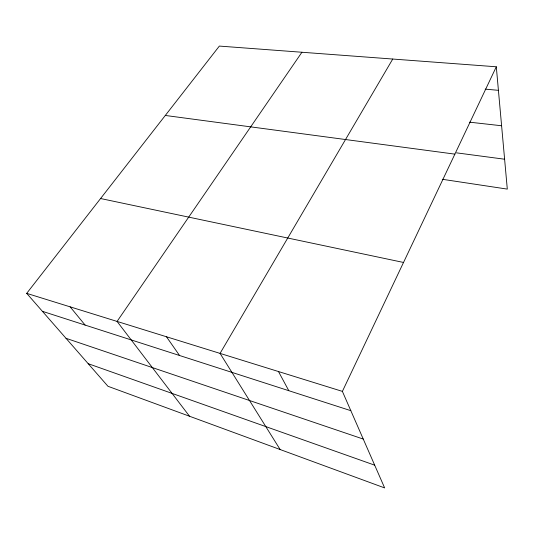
<?xml version="1.0" encoding="UTF-8"?>
<svg xmlns="http://www.w3.org/2000/svg" width="534" height="534" viewBox="0 0 534 534"><rect width="100%" height="100%" fill="white"/><g stroke="black" fill="none" stroke-linecap="round" stroke-linejoin="round"><path stroke-width="0.8" d="M342.387 391.382L496.3 66.783L219.354 46.078L26.7 293.36L107.961 386.282L384.64 487.922L342.387 391.382L26.7 293.36M392.744 59.04L220.061 353.401L280.143 449.535M301.93 52.252L117.073 321.421L189.53 416.246M485.166 89.138L498.416 90.326M469.566 122.173L501.606 125.757M456.463 152.837L504.61 159.219M165.3 115.457L454.881 154.139M442.279 179.277L507.3 189.103L496.3 66.783M100.579 198.528L403.517 262.461M42.413 311.322L350.831 410.679M65.996 338.296L363.26 439.068M88.197 363.681L374.681 465.167M70.121 306.836L85.126 325.086M166.448 336.754L179.564 355.51M278.481 371.537L288.807 390.701"/></g></svg>
